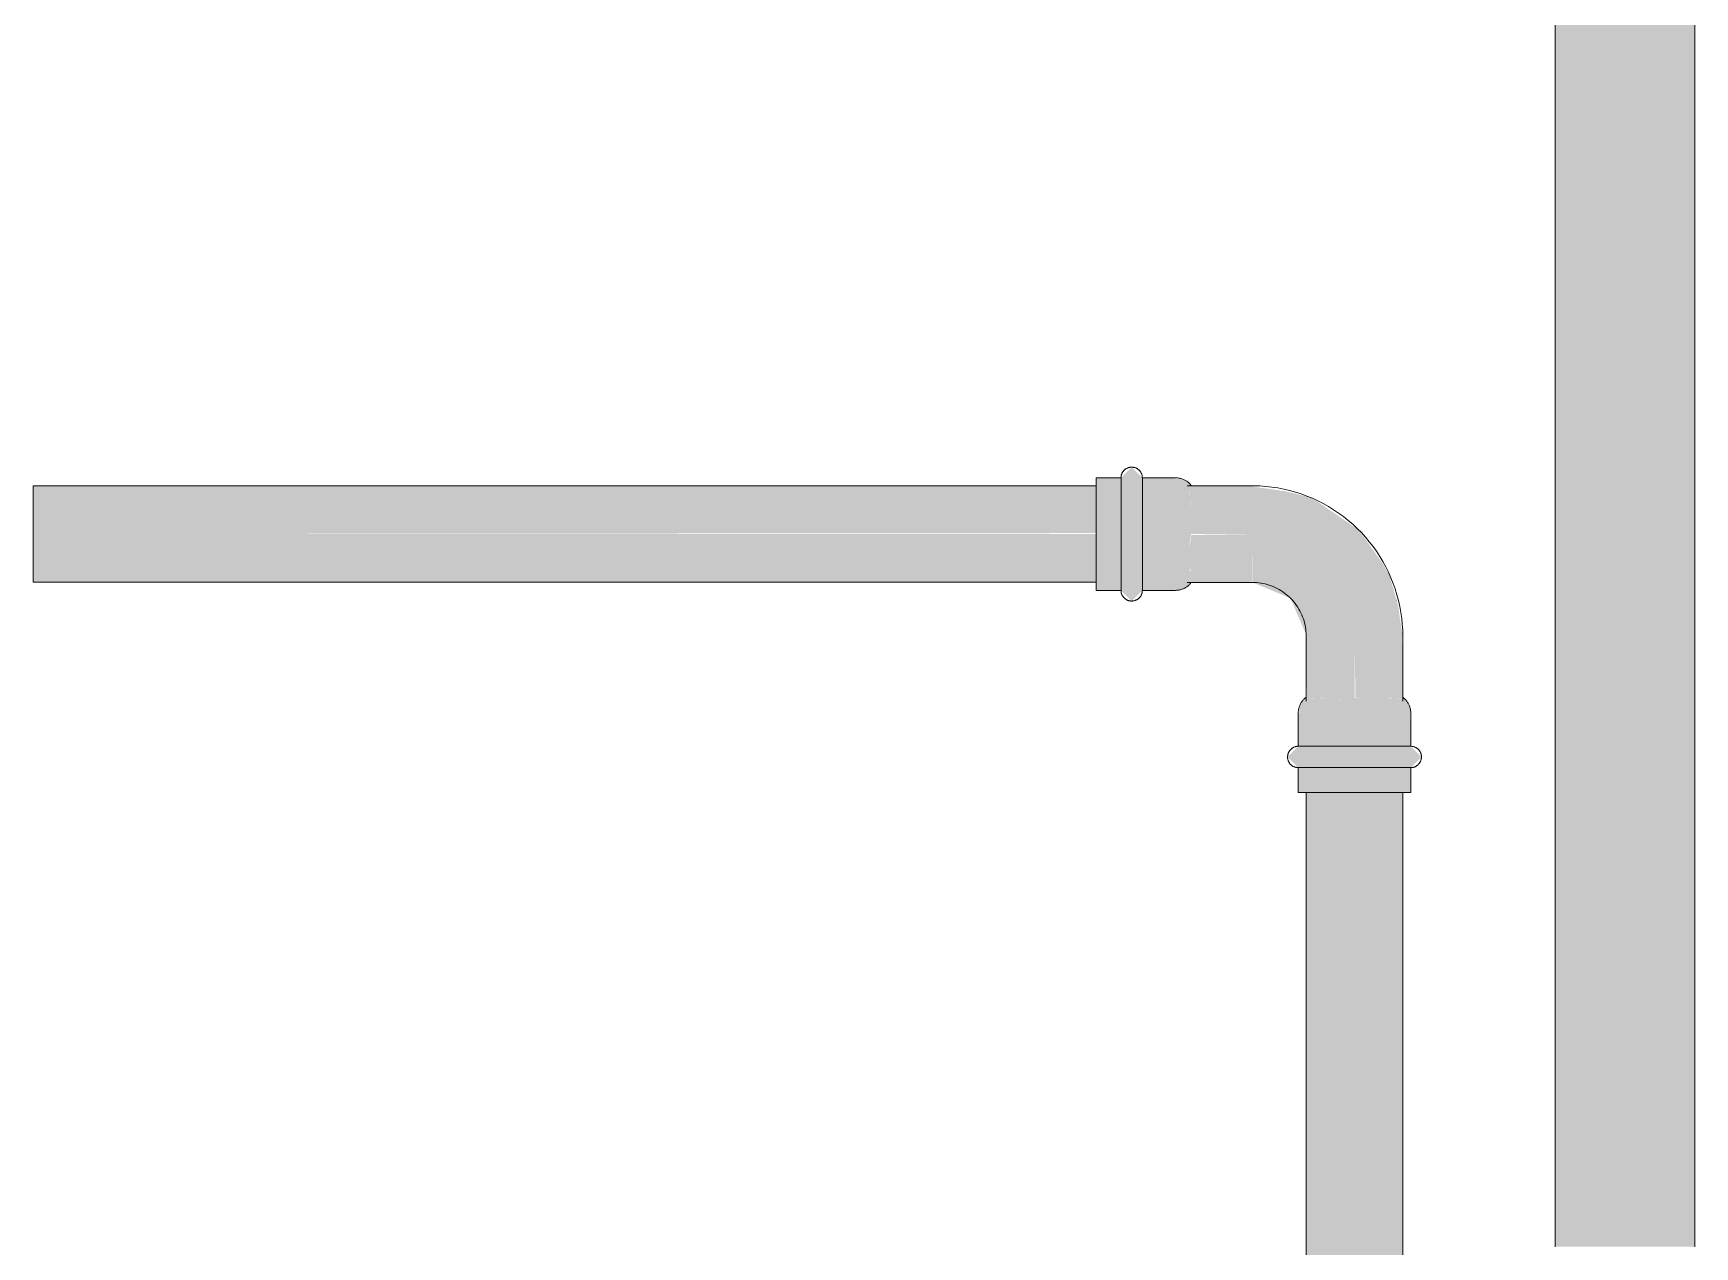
# Model space of a CAD drawing. Header units: inches. Extents: x -3385 to 41, y 7 to 1342.
# Drawn here: x -3137.5 to -3114.87, y 200.29 to 216.82 of the extents above; entities that cross this region are included whole.
import ezdxf

# ---------------------------------------------------------------- set-up
doc = ezdxf.new("R2010")
doc.units = ezdxf.units.IN
doc.header["$MEASUREMENT"] = 0
doc.layers.add('P-PIPE', color=3, linetype='Continuous', lineweight=9)

# ---------------------------------------------------------------- blocks, each defined once
blk = doc.blocks.new('Victaulic-VicPress316-Elbow 90-45deg Style P568_P571 - Standard-V35-LOWER PARKING')
at = {"layer": 'P-PIPE'}
for points in [[(-0.767, 3.232), (-0.767, 3.181), (0.766, 3.181), (0.766, 3.52), (-0.767, 3.52)], [(-0.912, 3.036), (-0.766, 2.89), (0.769, 2.893), (0.912, 3.036), (0.766, 3.181), (-0.769, 3.179), (-0.883, 3.065)], [(-0.767, 2.439), (0.766, 2.439), (0.766, 2.89), (-0.767, 2.89), (-0.767, 2.505)], [(-0.767, 2.439), (-0.738, 2.317), (-0.656, 2.224), (-0.634, 2.25), (-0.553, 2.24), (-0.492, 2.245), (-0.46, 2.223), (-0.32, 2.253), (-0.114, 2.245), (0.013, 2.224), (0.225, 2.253), (0.39, 2.241), (0.469, 2.225), (0.513, 2.243), (0.618, 2.246), (0.637, 2.249), (0.658, 2.222), (0.737, 2.323), (0.747, 2.371), (0.752, 2.375), (0.752, 2.439), (-0.752, 2.439)], [(-0.658, 1.537), (-0.648, 1.393), (0, 1.393), (-0.013, 2.224), (-0.232, 2.254), (-0.348, 2.249), (-0.469, 2.225), (-0.513, 2.243), (-0.609, 2.244), (-0.637, 2.249), (-0.658, 2.221), (-0.658, 2.064)], [(0, 2.221), (0, 1.393), (0.657, 1.393), (0.656, 2.224), (0.634, 2.25), (0.553, 2.24), (0.492, 2.245), (0.46, 2.223), (0.32, 2.253), (0.128, 2.245), (0.013, 2.224)], [(-1.393, 0.17), (-1.393, 0), (-0.697, 0.187), (-0.187, 0.697), (0, 1.393), (-0.66, 1.386), (-0.873, 0.873), (-1.393, 0.648), (-1.393, 0.225)], [(-1.393, 0), (-1.393, -0.658), (-1.155, -0.618), (-0.986, -0.597), (-0.566, -0.478), (-0.407, -0.389), (0.057, -0.057), (0.422, 0.476), (0.501, 0.608), (0.583, 0.94), (0.648, 1.393), (0, 1.393), (-0.187, 0.697), (-0.697, 0.187), (-1.223, 0.046)], [(-3.181, -0.406), (-3.179, -0.769), (-3.036, -0.912), (-2.89, -0.766), (-2.893, 0.769), (-3.036, 0.912), (-3.181, 0.766), (-3.181, -0.271)], [(-3.52, 0.022), (-3.52, -0.767), (-3.181, -0.767), (-3.181, 0.766), (-3.52, 0.766), (-3.52, 0.135)], [(-2.89, -0.766), (-2.89, -0.767), (-2.439, -0.756), (-2.439, 0.766), (-2.89, 0.766), (-2.89, -0.725)], [(-2.439, -0.087), (-2.439, -0.767), (-2.317, -0.738), (-2.224, -0.656), (-2.25, -0.634), (-2.24, -0.553), (-2.245, -0.492), (-2.223, -0.46), (-2.253, -0.32), (-2.245, -0.114), (-2.224, 0.013), (-2.253, 0.225), (-2.241, 0.39), (-2.225, 0.469), (-2.243, 0.513), (-2.246, 0.618), (-2.249, 0.637), (-2.222, 0.658), (-2.323, 0.737), (-2.371, 0.747), (-2.375, 0.752), (-2.439, 0.752), (-2.439, -0.044)], [(-2.256, -0.174), (-2.249, -0.348), (-2.225, -0.469), (-2.243, -0.513), (-2.244, -0.609), (-2.249, -0.637), (-2.221, -0.658), (-1.393, -0.648), (-1.393, 0), (-2.224, -0.013), (-2.255, -0.166)], [(-0.918, -0.58), (-0.892, -0.576), (-0.905, -0.576)]]:
    blk.add_hatch(color=256, dxfattribs=at).paths.add_polyline_path(points, flags=0)
h = blk.add_hatch(color=256, dxfattribs=at)
h.paths.add_polyline_path([(-1.393, 0.329), (-1.393, 0.657), (-2.235, 0.648), (-2.25, 0.634), (-2.24, 0.553), (-2.245, 0.492), (-2.223, 0.46), (-2.253, 0.329)], flags=0)
h.paths.add_polyline_path([(-2.253, 0.32), (-2.245, 0.128), (-2.221, 0), (-1.393, 0), (-1.393, 0.329), (-2.253, 0.329)], flags=0)
for p, q in [((-0.767, 3.52), (-0.767, 3.181)), ((0.766, 3.52), (-0.767, 3.52)), ((0.766, 3.181), (0.766, 3.52)), ((-0.767, 3.181), (0.766, 3.181)), ((-0.767, 2.89), (-0.767, 2.439)), ((-0.767, 2.89), (0.766, 2.89)), ((0.766, 2.439), (0.766, 2.89)), ((-0.658, 2.278), (-0.658, 1.393)), ((0.657, 1.393), (0.657, 2.278)), ((-3.181, 0.766), (-3.52, 0.766)), ((-3.52, 0.766), (-3.52, -0.767)), ((-3.181, -0.767), (-3.181, 0.766)), ((-2.439, 0.766), (-2.89, 0.766)), ((-2.89, -0.767), (-2.89, 0.766)), ((-1.393, 0.657), (-2.278, 0.657)), ((-2.278, -0.658), (-1.393, -0.658)), ((-3.52, -0.767), (-3.181, -0.767)), ((-2.89, -0.767), (-2.439, -0.767))]:
    blk.add_line(p, q, dxfattribs=at)
at = {"layer": 'P-PIPE', "flags": 128}
for points in [[(-0.767, 2.89), (-0.772, 2.891), (-0.778, 2.891), (-0.784, 2.892), (-0.79, 2.892), (-0.795, 2.893), (-0.801, 2.895), (-0.807, 2.896), (-0.812, 2.898), (-0.818, 2.9), (-0.823, 2.902), (-0.828, 2.904), (-0.834, 2.907), (-0.839, 2.91), (-0.844, 2.913), (-0.849, 2.916), (-0.853, 2.919), (-0.858, 2.923), (-0.862, 2.927), (-0.867, 2.931), (-0.871, 2.935), (-0.875, 2.939), (-0.879, 2.943), (-0.882, 2.948), (-0.886, 2.953), (-0.889, 2.957), (-0.892, 2.962), (-0.895, 2.967), (-0.897, 2.973), (-0.9, 2.978), (-0.902, 2.983), (-0.904, 2.989), (-0.906, 2.994), (-0.907, 3), (-0.909, 3.006), (-0.91, 3.011), (-0.911, 3.017), (-0.911, 3.023), (-0.912, 3.029), (-0.912, 3.034), (-0.912, 3.04), (-0.912, 3.046), (-0.911, 3.052), (-0.91, 3.058), (-0.909, 3.063), (-0.908, 3.069), (-0.907, 3.075), (-0.905, 3.08), (-0.903, 3.086), (-0.901, 3.091), (-0.899, 3.097), (-0.896, 3.102), (-0.894, 3.107), (-0.891, 3.112), (-0.887, 3.117), (-0.884, 3.122), (-0.881, 3.126), (-0.877, 3.131), (-0.873, 3.135), (-0.869, 3.139), (-0.865, 3.143), (-0.86, 3.147), (-0.856, 3.151), (-0.851, 3.154), (-0.846, 3.158), (-0.842, 3.161), (-0.836, 3.164), (-0.831, 3.166), (-0.826, 3.169), (-0.821, 3.171), (-0.815, 3.173), (-0.81, 3.175), (-0.804, 3.177), (-0.798, 3.178), (-0.793, 3.179), (-0.787, 3.18), (-0.781, 3.181), (-0.775, 3.181), (-0.77, 3.181), (-0.767, 3.181)], [(0.766, 3.181), (0.766, 3.181), (0.764, 3.181), (0.761, 3.181), (0.757, 3.181), (0.751, 3.181), (0.745, 3.181), (0.737, 3.181), (0.728, 3.181), (0.717, 3.181), (0.706, 3.181), (0.693, 3.181), (0.68, 3.181), (0.665, 3.181), (0.649, 3.181), (0.633, 3.181), (0.615, 3.181), (0.596, 3.181), (0.576, 3.181), (0.556, 3.181), (0.534, 3.181), (0.512, 3.181), (0.488, 3.181), (0.464, 3.181), (0.44, 3.181), (0.414, 3.181), (0.388, 3.181), (0.361, 3.181), (0.334, 3.181), (0.306, 3.181), (0.278, 3.181), (0.249, 3.181), (0.22, 3.181), (0.19, 3.181), (0.16, 3.181), (0.13, 3.181), (0.1, 3.181), (0.069, 3.181), (0.039, 3.181), (0.008, 3.181), (-0.022, 3.181), (-0.053, 3.181), (-0.084, 3.181), (-0.114, 3.181), (-0.144, 3.181), (-0.174, 3.181), (-0.204, 3.181), (-0.233, 3.181), (-0.262, 3.181), (-0.291, 3.181), (-0.319, 3.181), (-0.347, 3.181), (-0.374, 3.181), (-0.4, 3.181), (-0.426, 3.181), (-0.451, 3.181), (-0.476, 3.181), (-0.499, 3.181), (-0.522, 3.181), (-0.544, 3.181), (-0.565, 3.181), (-0.585, 3.181), (-0.605, 3.181), (-0.623, 3.181), (-0.64, 3.181), (-0.657, 3.181), (-0.672, 3.181), (-0.686, 3.181), (-0.699, 3.181), (-0.711, 3.181), (-0.722, 3.181), (-0.732, 3.181), (-0.74, 3.181), (-0.748, 3.181), (-0.754, 3.181), (-0.759, 3.181), (-0.763, 3.181), (-0.765, 3.181), (-0.766, 3.181), (-0.767, 3.181)], [(-0.767, 3.181), (-0.766, 3.181), (-0.764, 3.181), (-0.761, 3.181), (-0.757, 3.181), (-0.751, 3.181), (-0.745, 3.181), (-0.737, 3.181), (-0.728, 3.181)], [(0.722, 3.181), (0.732, 3.181), (0.74, 3.181), (0.748, 3.181), (0.754, 3.181), (0.759, 3.181), (0.763, 3.181), (0.765, 3.181), (0.766, 3.181), (0.766, 3.181)], [(0.766, 3.181), (0.772, 3.181), (0.778, 3.181), (0.784, 3.18), (0.79, 3.18), (0.795, 3.179), (0.801, 3.177), (0.807, 3.176), (0.812, 3.174), (0.818, 3.172), (0.823, 3.17), (0.828, 3.168), (0.834, 3.165), (0.839, 3.162), (0.844, 3.159), (0.849, 3.156), (0.853, 3.153), (0.858, 3.149), (0.862, 3.145), (0.867, 3.141), (0.871, 3.137), (0.875, 3.133), (0.879, 3.129), (0.882, 3.124), (0.886, 3.119), (0.889, 3.115), (0.892, 3.11), (0.895, 3.105), (0.897, 3.099), (0.9, 3.094), (0.902, 3.089), (0.904, 3.083), (0.906, 3.078), (0.907, 3.072), (0.909, 3.066), (0.91, 3.061), (0.911, 3.055), (0.911, 3.049), (0.912, 3.043), (0.912, 3.038), (0.912, 3.032), (0.912, 3.026), (0.911, 3.02), (0.91, 3.014), (0.909, 3.009), (0.908, 3.003), (0.907, 2.997), (0.905, 2.992), (0.903, 2.986), (0.901, 2.981), (0.899, 2.975), (0.896, 2.97), (0.894, 2.965), (0.891, 2.96), (0.887, 2.955), (0.884, 2.95), (0.881, 2.946), (0.877, 2.941), (0.873, 2.937), (0.869, 2.933), (0.865, 2.929), (0.86, 2.925), (0.856, 2.921), (0.851, 2.918), (0.846, 2.914), (0.842, 2.911), (0.836, 2.908), (0.831, 2.906), (0.826, 2.903), (0.821, 2.901), (0.815, 2.899), (0.81, 2.897), (0.804, 2.895), (0.798, 2.894), (0.793, 2.893), (0.787, 2.892), (0.781, 2.891), (0.775, 2.891), (0.77, 2.891), (0.766, 2.89)], [(-0.767, 2.89), (-0.766, 2.89), (-0.764, 2.89), (-0.761, 2.89), (-0.757, 2.89), (-0.751, 2.89), (-0.745, 2.89), (-0.737, 2.89), (-0.728, 2.89), (-0.717, 2.89), (-0.706, 2.89), (-0.693, 2.89), (-0.68, 2.89), (-0.665, 2.89), (-0.649, 2.89), (-0.633, 2.89), (-0.615, 2.89), (-0.596, 2.89), (-0.576, 2.89), (-0.556, 2.89), (-0.534, 2.89), (-0.512, 2.89), (-0.488, 2.89), (-0.464, 2.89), (-0.44, 2.89), (-0.414, 2.89), (-0.388, 2.89), (-0.361, 2.89), (-0.334, 2.89), (-0.306, 2.89), (-0.278, 2.89), (-0.249, 2.89), (-0.22, 2.89), (-0.19, 2.89), (-0.16, 2.89), (-0.13, 2.89), (-0.1, 2.89), (-0.069, 2.89), (-0.039, 2.89), (-0.008, 2.89), (0.022, 2.89), (0.053, 2.89), (0.084, 2.89), (0.114, 2.89), (0.144, 2.89), (0.174, 2.89), (0.204, 2.89), (0.233, 2.89), (0.262, 2.89), (0.291, 2.89), (0.319, 2.89), (0.347, 2.89), (0.374, 2.89), (0.4, 2.89), (0.426, 2.89), (0.451, 2.89), (0.476, 2.89), (0.499, 2.89), (0.522, 2.89), (0.544, 2.89), (0.565, 2.89), (0.585, 2.89), (0.605, 2.89), (0.623, 2.89), (0.64, 2.89), (0.657, 2.89), (0.672, 2.89), (0.686, 2.89), (0.699, 2.89), (0.711, 2.89), (0.722, 2.89), (0.732, 2.89), (0.74, 2.89), (0.748, 2.89), (0.754, 2.89), (0.759, 2.89), (0.763, 2.89), (0.765, 2.89), (0.766, 2.89), (0.766, 2.89)], [(-0.722, 2.89), (-0.732, 2.89), (-0.74, 2.89), (-0.748, 2.89), (-0.754, 2.89), (-0.759, 2.89), (-0.763, 2.89), (-0.765, 2.89), (-0.766, 2.89), (-0.767, 2.89)], [(0.766, 2.89), (0.766, 2.89), (0.764, 2.89), (0.761, 2.89), (0.757, 2.89), (0.751, 2.89), (0.745, 2.89), (0.737, 2.89), (0.728, 2.89)], [(-0.658, 2.221), (-0.666, 2.228), (-0.674, 2.235), (-0.682, 2.242), (-0.69, 2.25), (-0.698, 2.258), (-0.705, 2.266), (-0.711, 2.275), (-0.718, 2.283), (-0.724, 2.293), (-0.729, 2.302), (-0.735, 2.311), (-0.74, 2.321), (-0.744, 2.331), (-0.748, 2.341), (-0.752, 2.351), (-0.755, 2.362), (-0.758, 2.372), (-0.761, 2.383), (-0.763, 2.394), (-0.764, 2.404), (-0.765, 2.415), (-0.766, 2.426), (-0.767, 2.437), (-0.767, 2.439)], [(0.766, 2.439), (0.766, 2.428), (0.766, 2.417), (0.765, 2.406), (0.763, 2.396), (0.761, 2.385), (0.759, 2.374), (0.756, 2.364), (0.753, 2.353), (0.749, 2.343), (0.745, 2.333), (0.741, 2.323), (0.736, 2.313), (0.73, 2.304), (0.725, 2.294), (0.719, 2.285), (0.713, 2.276), (0.706, 2.268), (0.699, 2.259), (0.692, 2.251), (0.684, 2.244), (0.676, 2.236), (0.668, 2.229), (0.659, 2.222), (0.657, 2.221)], [(-0.658, 1.393), (-0.658, 1.364), (-0.66, 1.334), (-0.663, 1.305), (-0.667, 1.276), (-0.672, 1.247), (-0.679, 1.218), (-0.686, 1.19), (-0.695, 1.162), (-0.705, 1.134), (-0.716, 1.107), (-0.728, 1.08), (-0.741, 1.053), (-0.755, 1.028), (-0.77, 1.002), (-0.786, 0.978), (-0.803, 0.954), (-0.821, 0.931), (-0.84, 0.908), (-0.86, 0.886), (-0.881, 0.865), (-0.902, 0.845), (-0.924, 0.826), (-0.947, 0.808), (-0.971, 0.79), (-0.996, 0.774), (-1.021, 0.759), (-1.046, 0.744), (-1.073, 0.731), (-1.099, 0.719), (-1.126, 0.707), (-1.154, 0.697), (-1.182, 0.688), (-1.21, 0.681), (-1.239, 0.674), (-1.268, 0.668), (-1.297, 0.664), (-1.326, 0.661), (-1.356, 0.658), (-1.385, 0.658), (-1.393, 0.657)], [(-1.393, -0.658), (-1.311, -0.656), (-1.229, -0.651), (-1.148, -0.643), (-1.066, -0.631), (-0.986, -0.617), (-0.906, -0.599), (-0.826, -0.578), (-0.748, -0.553), (-0.671, -0.526), (-0.594, -0.496), (-0.52, -0.462), (-0.446, -0.426), (-0.374, -0.386), (-0.304, -0.344), (-0.235, -0.299), (-0.168, -0.252), (-0.104, -0.201), (-0.041, -0.149), (0.02, -0.093), (0.078, -0.036), (0.134, 0.024), (0.187, 0.087), (0.238, 0.151), (0.287, 0.217), (0.332, 0.285), (0.375, 0.355), (0.415, 0.427), (0.453, 0.5), (0.487, 0.574), (0.518, 0.65), (0.546, 0.727), (0.571, 0.805), (0.593, 0.884), (0.612, 0.964), (0.628, 1.044), (0.64, 1.126), (0.649, 1.207), (0.655, 1.289), (0.657, 1.371), (0.657, 1.393)], [(-3.181, 0.766), (-3.181, 0.772), (-3.181, 0.778), (-3.18, 0.784), (-3.18, 0.79), (-3.179, 0.795), (-3.177, 0.801), (-3.176, 0.807), (-3.174, 0.812), (-3.172, 0.818), (-3.17, 0.823), (-3.168, 0.828), (-3.165, 0.834), (-3.162, 0.839), (-3.159, 0.844), (-3.156, 0.849), (-3.153, 0.853), (-3.149, 0.858), (-3.145, 0.862), (-3.141, 0.867), (-3.137, 0.871), (-3.133, 0.875), (-3.129, 0.879), (-3.124, 0.882), (-3.119, 0.886), (-3.115, 0.889), (-3.11, 0.892), (-3.105, 0.895), (-3.099, 0.897), (-3.094, 0.9), (-3.089, 0.902), (-3.083, 0.904), (-3.078, 0.906), (-3.072, 0.907), (-3.066, 0.909), (-3.061, 0.91), (-3.055, 0.911), (-3.049, 0.911), (-3.043, 0.912), (-3.038, 0.912), (-3.032, 0.912), (-3.026, 0.912), (-3.02, 0.911), (-3.014, 0.91), (-3.009, 0.909), (-3.003, 0.908), (-2.997, 0.907), (-2.992, 0.905), (-2.986, 0.903), (-2.981, 0.901), (-2.975, 0.899), (-2.97, 0.896), (-2.965, 0.894), (-2.96, 0.891), (-2.955, 0.887), (-2.95, 0.884), (-2.946, 0.881), (-2.941, 0.877), (-2.937, 0.873), (-2.933, 0.869), (-2.929, 0.865), (-2.925, 0.86), (-2.921, 0.856), (-2.918, 0.851), (-2.914, 0.846), (-2.911, 0.842), (-2.908, 0.836), (-2.906, 0.831), (-2.903, 0.826), (-2.901, 0.821), (-2.899, 0.815), (-2.897, 0.81), (-2.895, 0.804), (-2.894, 0.798), (-2.893, 0.793), (-2.892, 0.787), (-2.891, 0.781), (-2.891, 0.775), (-2.891, 0.77), (-2.89, 0.766)], [(-3.181, 0.766), (-3.181, 0.766), (-3.181, 0.764), (-3.181, 0.761), (-3.181, 0.757), (-3.181, 0.751), (-3.181, 0.745), (-3.181, 0.737), (-3.181, 0.728), (-3.181, 0.717), (-3.181, 0.706), (-3.181, 0.693), (-3.181, 0.68), (-3.181, 0.665), (-3.181, 0.649), (-3.181, 0.633), (-3.181, 0.615), (-3.181, 0.596), (-3.181, 0.576), (-3.181, 0.556), (-3.181, 0.534), (-3.181, 0.512), (-3.181, 0.488), (-3.181, 0.464), (-3.181, 0.44), (-3.181, 0.414), (-3.181, 0.388), (-3.181, 0.361), (-3.181, 0.334), (-3.181, 0.306), (-3.181, 0.278), (-3.181, 0.249), (-3.181, 0.22), (-3.181, 0.19), (-3.181, 0.16), (-3.181, 0.13), (-3.181, 0.1), (-3.181, 0.069), (-3.181, 0.039), (-3.181, 0.008), (-3.181, -0.022), (-3.181, -0.053), (-3.181, -0.084), (-3.181, -0.114), (-3.181, -0.144), (-3.181, -0.174), (-3.181, -0.204), (-3.181, -0.233), (-3.181, -0.262), (-3.181, -0.291), (-3.181, -0.319), (-3.181, -0.347), (-3.181, -0.374), (-3.181, -0.4), (-3.181, -0.426), (-3.181, -0.451), (-3.181, -0.476), (-3.181, -0.499), (-3.181, -0.522), (-3.181, -0.544), (-3.181, -0.565), (-3.181, -0.585), (-3.181, -0.605), (-3.181, -0.623), (-3.181, -0.64), (-3.181, -0.657), (-3.181, -0.672), (-3.181, -0.686), (-3.181, -0.699), (-3.181, -0.711), (-3.181, -0.722), (-3.181, -0.732), (-3.181, -0.74), (-3.181, -0.748), (-3.181, -0.754), (-3.181, -0.759), (-3.181, -0.763), (-3.181, -0.765), (-3.181, -0.766), (-3.181, -0.767)], [(-3.181, 0.722), (-3.181, 0.732), (-3.181, 0.74), (-3.181, 0.748), (-3.181, 0.754), (-3.181, 0.759), (-3.181, 0.763), (-3.181, 0.765), (-3.181, 0.766), (-3.181, 0.766)], [(-2.89, -0.767), (-2.89, -0.766), (-2.89, -0.764), (-2.89, -0.761), (-2.89, -0.757), (-2.89, -0.751), (-2.89, -0.745), (-2.89, -0.737), (-2.89, -0.728), (-2.89, -0.717), (-2.89, -0.706), (-2.89, -0.693), (-2.89, -0.68), (-2.89, -0.665), (-2.89, -0.649), (-2.89, -0.633), (-2.89, -0.615), (-2.89, -0.596), (-2.89, -0.576), (-2.89, -0.556), (-2.89, -0.534), (-2.89, -0.512), (-2.89, -0.488), (-2.89, -0.464), (-2.89, -0.44), (-2.89, -0.414), (-2.89, -0.388), (-2.89, -0.361), (-2.89, -0.334), (-2.89, -0.306), (-2.89, -0.278), (-2.89, -0.249), (-2.89, -0.22), (-2.89, -0.19), (-2.89, -0.16), (-2.89, -0.13), (-2.89, -0.1), (-2.89, -0.069), (-2.89, -0.039), (-2.89, -0.008), (-2.89, 0.022), (-2.89, 0.053), (-2.89, 0.084), (-2.89, 0.114), (-2.89, 0.144), (-2.89, 0.174), (-2.89, 0.204), (-2.89, 0.233), (-2.89, 0.262), (-2.89, 0.291), (-2.89, 0.319), (-2.89, 0.347), (-2.89, 0.374), (-2.89, 0.4), (-2.89, 0.426), (-2.89, 0.451), (-2.89, 0.476), (-2.89, 0.499), (-2.89, 0.522), (-2.89, 0.544), (-2.89, 0.565), (-2.89, 0.585), (-2.89, 0.605), (-2.89, 0.623), (-2.89, 0.64), (-2.89, 0.657), (-2.89, 0.672), (-2.89, 0.686), (-2.89, 0.699), (-2.89, 0.711), (-2.89, 0.722), (-2.89, 0.732), (-2.89, 0.74), (-2.89, 0.748), (-2.89, 0.754), (-2.89, 0.759), (-2.89, 0.763), (-2.89, 0.765), (-2.89, 0.766), (-2.89, 0.766)], [(-2.89, 0.766), (-2.89, 0.766), (-2.89, 0.764), (-2.89, 0.761), (-2.89, 0.757), (-2.89, 0.751), (-2.89, 0.745), (-2.89, 0.737), (-2.89, 0.728)], [(-2.439, 0.766), (-2.428, 0.766), (-2.417, 0.766), (-2.406, 0.765), (-2.396, 0.763), (-2.385, 0.761), (-2.374, 0.759), (-2.364, 0.756), (-2.353, 0.753), (-2.343, 0.749), (-2.333, 0.745), (-2.323, 0.741), (-2.313, 0.736), (-2.304, 0.73), (-2.294, 0.725), (-2.285, 0.719), (-2.276, 0.713), (-2.268, 0.706), (-2.259, 0.699), (-2.251, 0.692), (-2.244, 0.684), (-2.236, 0.676), (-2.229, 0.668), (-2.222, 0.659), (-2.221, 0.657)], [(-2.221, -0.658), (-2.228, -0.666), (-2.235, -0.674), (-2.242, -0.682), (-2.25, -0.69), (-2.258, -0.698), (-2.266, -0.705), (-2.275, -0.711), (-2.283, -0.718), (-2.293, -0.724), (-2.302, -0.729), (-2.311, -0.735), (-2.321, -0.74), (-2.331, -0.744), (-2.341, -0.748), (-2.351, -0.752), (-2.362, -0.755), (-2.372, -0.758), (-2.383, -0.761), (-2.394, -0.763), (-2.404, -0.764), (-2.415, -0.765), (-2.426, -0.766), (-2.437, -0.767), (-2.439, -0.767)], [(-3.181, -0.767), (-3.181, -0.766), (-3.181, -0.764), (-3.181, -0.761), (-3.181, -0.757), (-3.181, -0.751), (-3.181, -0.745), (-3.181, -0.737), (-3.181, -0.728)], [(-2.89, -0.767), (-2.891, -0.772), (-2.891, -0.778), (-2.892, -0.784), (-2.892, -0.79), (-2.893, -0.795), (-2.895, -0.801), (-2.896, -0.807), (-2.898, -0.812), (-2.9, -0.818), (-2.902, -0.823), (-2.904, -0.828), (-2.907, -0.834), (-2.91, -0.839), (-2.913, -0.844), (-2.916, -0.849), (-2.919, -0.853), (-2.923, -0.858), (-2.927, -0.862), (-2.931, -0.867), (-2.935, -0.871), (-2.939, -0.875), (-2.943, -0.879), (-2.948, -0.882), (-2.953, -0.886), (-2.957, -0.889), (-2.962, -0.892), (-2.967, -0.895), (-2.973, -0.897), (-2.978, -0.9), (-2.983, -0.902), (-2.989, -0.904), (-2.994, -0.906), (-3, -0.907), (-3.006, -0.909), (-3.011, -0.91), (-3.017, -0.911), (-3.023, -0.911), (-3.029, -0.912), (-3.034, -0.912), (-3.04, -0.912), (-3.046, -0.912), (-3.052, -0.911), (-3.058, -0.91), (-3.063, -0.909), (-3.069, -0.908), (-3.075, -0.907), (-3.08, -0.905), (-3.086, -0.903), (-3.091, -0.901), (-3.097, -0.899), (-3.102, -0.896), (-3.107, -0.894), (-3.112, -0.891), (-3.117, -0.887), (-3.122, -0.884), (-3.126, -0.881), (-3.131, -0.877), (-3.135, -0.873), (-3.139, -0.869), (-3.143, -0.865), (-3.147, -0.86), (-3.151, -0.856), (-3.154, -0.851), (-3.158, -0.846), (-3.161, -0.842), (-3.164, -0.836), (-3.166, -0.831), (-3.169, -0.826), (-3.171, -0.821), (-3.173, -0.815), (-3.175, -0.81), (-3.177, -0.804), (-3.178, -0.798), (-3.179, -0.793), (-3.18, -0.787), (-3.181, -0.781), (-3.181, -0.775), (-3.181, -0.77), (-3.181, -0.767)], [(-2.89, -0.722), (-2.89, -0.732), (-2.89, -0.74), (-2.89, -0.748), (-2.89, -0.754), (-2.89, -0.759), (-2.89, -0.763), (-2.89, -0.765), (-2.89, -0.766), (-2.89, -0.767)]]:
    blk.add_lwpolyline(points, dxfattribs=at)

msp = doc.modelspace()

# ---------------------------------------------------------------- hatches: boundary and pattern name
at = {"layer": 'P-PIPE'}
for points in [[(-3115.818, 200.293), (-3115.818, 305.499), (-3116.768, 305.499), (-3116.767, 200.293), (-3115.983, 200.293)], [(-3115.818, 200.293), (-3114.868, 200.293), (-3114.868, 305.499), (-3115.818, 305.499), (-3115.818, 205.341)], [(-3137.503, 210), (-3123.023, 210.013), (-3123.023, 210.658), (-3137.503, 210.658), (-3137.503, 210.17)], [(-3123.023, 209.343), (-3123.023, 210), (-3137.503, 210), (-3137.503, 209.343), (-3127.104, 209.343)], [(-3120.158, 196.779), (-3119.503, 196.779), (-3119.503, 206.48), (-3120.161, 206.48), (-3120.161, 196.779)], [(-3118.892, 196.779), (-3118.846, 196.779), (-3118.849, 206.48), (-3119.503, 206.48), (-3119.503, 196.779), (-3118.905, 196.779)]]:
    msp.add_hatch(color=256, dxfattribs=at).paths.add_polyline_path(points, flags=0)

# ---------------------------------------------------------------- linework, layer by layer
for p, q in [((-3116.768, 305.499), (-3116.768, 200.293)), ((-3114.868, 200.293), (-3114.868, 305.499)), ((-3123.023, 210.658), (-3137.503, 210.658)), ((-3137.503, 209.343), (-3137.503, 210.658)), ((-3137.503, 209.343), (-3123.023, 209.343)), ((-3120.161, 206.48), (-3120.161, 196.779)), ((-3118.846, 196.779), (-3118.846, 206.48))]:
    msp.add_line(p, q, dxfattribs=at)

# ---------------------------------------------------------------- block references
at = {"layer": 'P-PIPE', "rotation": 90}
msp.add_blockref('Victaulic-VicPress316-Elbow 90-45deg Style P568_P571 - Standard-V35-LOWER PARKING', (-3119.503, 210), dxfattribs=at)

doc.saveas('drawing.dxf')
